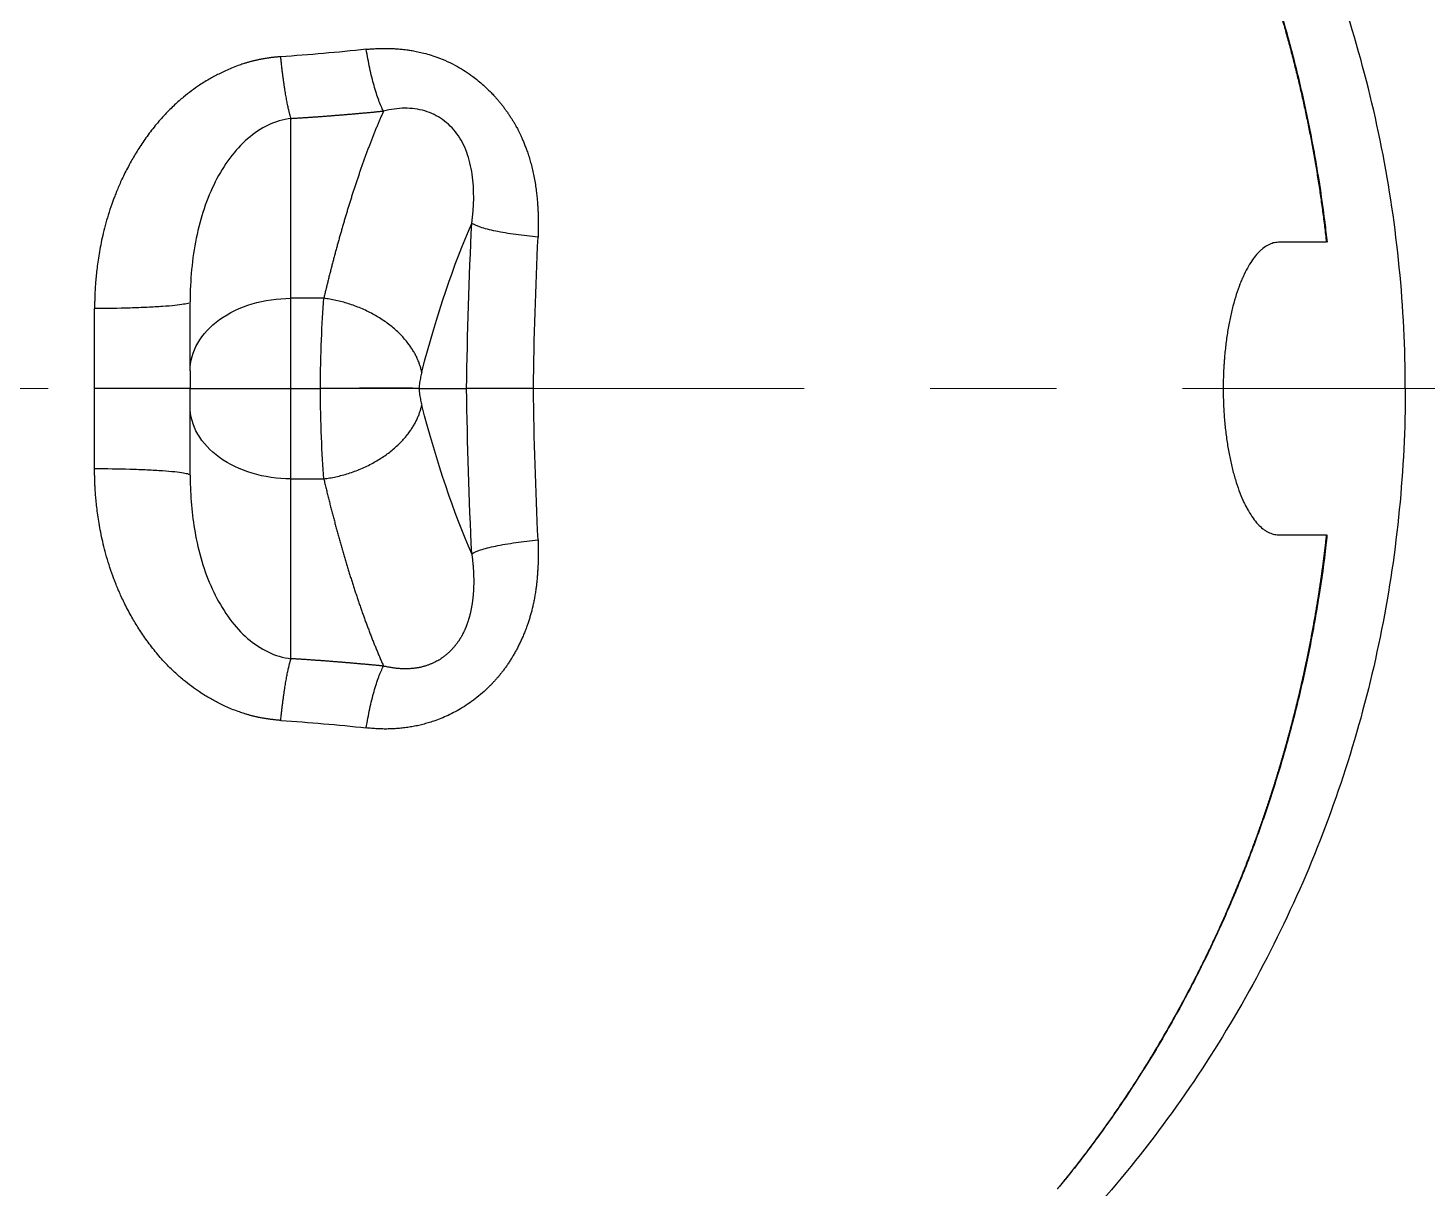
# Model space of a CAD drawing. Extents: x 0 to 790, y 0 to 579.
# Drawn here: x 487.97 to 515.74, y 486.06 to 509.08 of the extents above; entities that cross this region are included whole.
import ezdxf

# ---------------------------------------------------------------- set-up
doc = ezdxf.new("R2010")
doc.units = 0
doc.header["$LTSCALE"] = 10
doc.header["$MEASUREMENT"] = 0
doc.linetypes.add('CENTER', pattern=[2, 1.25, -0.25, 0.25, -0.25])
for name, color, linetype in [('1', 7, 'CONTINUOUS'), ('BODY', 7, 'CONTINUOUS'), ('DEF_LAYER_ASSEM_MEMBER', 7, 'CONTINUOUS')]:
    doc.layers.add(name, color=color, linetype=linetype)

# ---------------------------------------------------------------- blocks, each defined once
blk = doc.blocks.new('A$C219e8258')
at = {"layer": '1'}
for p, q in [((-23.174, 2.9), (-22.227, 2.9)), ((-3.285, 1.79), (-2.634, 1.79)), ((-5.171, 0), (-6.12, 0)), ((-0.634, 0), (1.261, 0)), ((-2.634, -1.79), (-3.285, -1.79)), ((-22.227, -2.9), (-23.174, -2.9))]:
    blk.add_line(p, q, dxfattribs=at)
for centre, major_axis, ratio, start_param, end_param in [((-2.637, -13.564), (0, 21.362), 0.000228, 5.514344, 5.800335), ((-11.316, -0.143), (-0.28, 22.132), 0.234833, 4.715888, 4.864551), ((-12.24, -0.155), (0.259, -20.429), 0.234833, 1.575407, 1.722958), ((-2.634, 0.352), (2, 0), 0.718717, 6.282857, 7.853654), ((-2.634, -0.366), (0, 3), 0.000228, 4.834771, 5.514344), ((-0.637, -13.564), (0, 19.362), 0.000228, 5.514344, 5.621918), ((1.255, 0), (0, 23.967), 0.000228, 4.712389, 4.778586), ((-12.24, 0.155), (-0.259, -20.429), 0.234833, 1.418634, 1.566186), ((-11.316, 0.143), (0.28, 22.132), 0.234833, 4.560227, 4.70889), ((-2.634, 0.366), (0, 3), 0.000228, 3.910434, 4.590007), ((-0.634, 0.366), (0, 1), 0.000228, 3.910434, 4.336392), ((1.255, 0), (0, 23.967), 0.000228, 4.646192, 4.712389), ((-2.634, -0.352), (-2, 0), 0.718717, 1.571124, 3.141921), ((-0.637, 13.564), (0, 19.362), 0.000228, 3.80286, 3.910434), ((-2.637, 13.564), (0, 21.362), 0.000228, 3.624443, 3.910434)]:
    blk.add_ellipse(centre, major_axis=major_axis, ratio=ratio, start_param=start_param, end_param=end_param, dxfattribs=at)
for points, knots in [([(-17.889, 15.805), (-18.034, 15.631), (-18.38, 15.202), (-18.9, 14.492), (-19.448, 13.677), (-19.963, 12.834), (-20.445, 11.965), (-20.892, 11.072), (-21.305, 10.158), (-21.681, 9.222), (-22.021, 8.269), (-22.324, 7.299), (-22.588, 6.314), (-22.814, 5.317), (-23.001, 4.308), (-23.119, 3.501), (-23.173, 3.031), (-23.187, 2.901)], [0, 0, 0, 0, 0.049844, 0.120801, 0.191769, 0.262747, 0.333734, 0.404728, 0.47573, 0.546737, 0.61775, 0.688767, 0.759788, 0.830812, 0.901839, 0.972868, 1, 1, 1, 1]), ([(-20.041, 12.671), (-20.053, 12.65), (-20.077, 12.608), (-20.112, 12.545), (-20.148, 12.482), (-20.183, 12.418), (-20.218, 12.354), (-20.253, 12.29), (-20.288, 12.226), (-20.323, 12.162), (-20.358, 12.097), (-20.393, 12.032), (-20.427, 11.967), (-20.462, 11.901), (-20.496, 11.835), (-20.53, 11.769), (-20.564, 11.703), (-20.598, 11.637), (-20.632, 11.57), (-20.665, 11.503), (-20.699, 11.436), (-20.732, 11.368), (-20.765, 11.3), (-20.798, 11.232), (-20.831, 11.164), (-20.864, 11.096), (-20.897, 11.027), (-20.929, 10.958), (-20.962, 10.889), (-20.994, 10.819), (-21.026, 10.749), (-21.058, 10.679), (-21.089, 10.609), (-21.121, 10.538), (-21.153, 10.468), (-21.184, 10.397), (-21.215, 10.325), (-21.246, 10.254), (-21.277, 10.182), (-21.307, 10.11), (-21.338, 10.038), (-21.368, 9.965), (-21.398, 9.892), (-21.428, 9.819), (-21.458, 9.746), (-21.488, 9.673), (-21.517, 9.599), (-21.546, 9.525), (-21.575, 9.451), (-21.604, 9.376), (-21.633, 9.301), (-21.662, 9.226), (-21.69, 9.151), (-21.718, 9.076), (-21.746, 9), (-21.774, 8.924), (-21.802, 8.848), (-21.829, 8.771), (-21.856, 8.694), (-21.883, 8.617), (-21.91, 8.54), (-21.937, 8.463), (-21.963, 8.385), (-21.99, 8.307), (-22.016, 8.229), (-22.042, 8.15), (-22.067, 8.072), (-22.099, 7.973), (-22.136, 7.855), (-22.179, 7.718), (-22.222, 7.579), (-22.263, 7.44), (-22.304, 7.301), (-22.344, 7.161), (-22.383, 7.021), (-22.422, 6.88), (-22.46, 6.738), (-22.497, 6.596), (-22.534, 6.454), (-22.569, 6.311), (-22.604, 6.168), (-22.639, 6.024), (-22.672, 5.88), (-22.705, 5.735), (-22.737, 5.589), (-22.768, 5.444), (-22.798, 5.297), (-22.828, 5.151), (-22.857, 5.004), (-22.885, 4.856), (-22.912, 4.708), (-22.938, 4.56), (-22.964, 4.411), (-22.989, 4.262), (-23.013, 4.112), (-23.036, 3.962), (-23.058, 3.811), (-23.08, 3.66), (-23.1, 3.509), (-23.12, 3.357), (-23.139, 3.205), (-23.157, 3.053), (-23.169, 2.951), (-23.174, 2.9)], [0, 0, 0, 0, 0.007143, 0.014298, 0.021467, 0.028649, 0.035845, 0.043054, 0.050275, 0.057511, 0.064759, 0.072021, 0.079296, 0.086584, 0.093885, 0.1012, 0.108528, 0.11587, 0.123224, 0.130592, 0.137973, 0.145368, 0.152776, 0.160197, 0.167632, 0.175079, 0.182541, 0.190015, 0.197503, 0.205004, 0.212519, 0.220047, 0.227588, 0.235143, 0.242711, 0.250292, 0.257887, 0.265495, 0.273117, 0.280752, 0.2884, 0.296062, 0.303737, 0.311426, 0.319128, 0.326844, 0.334573, 0.342315, 0.350071, 0.35784, 0.365623, 0.37342, 0.38123, 0.389053, 0.39689, 0.40474, 0.412604, 0.420481, 0.428372, 0.436277, 0.444195, 0.452126, 0.460071, 0.46803, 0.476002, 0.483988, 0.491987, 0.5, 0.513914, 0.527849, 0.541806, 0.555784, 0.569784, 0.583805, 0.597848, 0.611913, 0.625999, 0.640107, 0.654237, 0.668388, 0.682562, 0.696757, 0.710975, 0.725214, 0.739475, 0.753759, 0.768064, 0.782392, 0.796742, 0.811114, 0.825509, 0.839926, 0.854365, 0.868827, 0.883311, 0.897818, 0.912347, 0.926899, 0.941474, 0.956071, 0.970691, 0.985334, 1, 1, 1, 1]), ([(-4.127, 6.727), (-4.139, 6.729), (-4.167, 6.731), (-4.211, 6.735), (-4.26, 6.738), (-4.316, 6.742), (-4.378, 6.744), (-4.445, 6.746), (-4.518, 6.746), (-4.597, 6.745), (-4.682, 6.741), (-4.773, 6.735), (-4.857, 6.727), (-4.939, 6.717), (-5.023, 6.704), (-5.125, 6.686), (-5.245, 6.659), (-5.382, 6.622), (-5.62, 6.543), (-5.916, 6.408), (-6.222, 6.211), (-6.434, 6.037), (-6.568, 5.909), (-6.649, 5.825), (-6.702, 5.766), (-6.747, 5.713), (-6.792, 5.659), (-6.835, 5.605), (-6.877, 5.549), (-6.917, 5.492), (-6.957, 5.435), (-6.995, 5.377), (-7.032, 5.318), (-7.061, 5.271), (-7.082, 5.235), (-7.097, 5.207), (-7.116, 5.173), (-7.137, 5.132), (-7.161, 5.084), (-7.188, 5.029), (-7.216, 4.967), (-7.246, 4.897), (-7.277, 4.82), (-7.309, 4.736), (-7.342, 4.641), (-7.374, 4.537), (-7.406, 4.424), (-7.435, 4.304), (-7.461, 4.179), (-7.484, 4.048), (-7.501, 3.924), (-7.514, 3.811), (-7.523, 3.712), (-7.53, 3.617), (-7.535, 3.527), (-7.538, 3.44), (-7.54, 3.357), (-7.541, 3.278), (-7.541, 3.203), (-7.54, 3.132), (-7.539, 3.066), (-7.538, 3.023), (-7.537, 3.002)], [0, 0, 0, 0, 0.006667, 0.014344, 0.023034, 0.032736, 0.04345, 0.055177, 0.067916, 0.081666, 0.096425, 0.11219, 0.128958, 0.140345, 0.155016, 0.17296, 0.194167, 0.218625, 0.24633, 0.323512, 0.385496, 0.432269, 0.463831, 0.480234, 0.492155, 0.50406, 0.51595, 0.52783, 0.539705, 0.551577, 0.56345, 0.575328, 0.587213, 0.599107, 0.603276, 0.60869, 0.615348, 0.623255, 0.632412, 0.642822, 0.65449, 0.667421, 0.681617, 0.697086, 0.713831, 0.733062, 0.753214, 0.774284, 0.796262, 0.819134, 0.842883, 0.860662, 0.877745, 0.894128, 0.909811, 0.924791, 0.939069, 0.952646, 0.965524, 0.977707, 0.989197, 1, 1, 1, 1]), ([(-4.471, 5.503), (-4.439, 5.562), (-4.407, 5.634), (-4.344, 5.803), (-4.313, 5.9), (-4.253, 6.113), (-4.224, 6.229), (-4.172, 6.472), (-4.148, 6.599), (-4.127, 6.727)], [0, 0, 0, 0, 0.25, 0.25, 0.5, 0.5, 0.75, 0.75, 1, 1, 1, 1]), ([(-2.432, 6.579), (-2.422, 6.579), (-2.403, 6.577), (-2.374, 6.575), (-2.345, 6.573), (-2.316, 6.57), (-2.288, 6.567), (-2.259, 6.563), (-2.23, 6.56), (-2.202, 6.556), (-2.174, 6.552), (-2.145, 6.547), (-2.117, 6.543), (-2.089, 6.538), (-2.061, 6.533), (-2.033, 6.527), (-2.005, 6.522), (-1.977, 6.516), (-1.949, 6.51), (-1.921, 6.503), (-1.894, 6.497), (-1.866, 6.49), (-1.839, 6.483), (-1.812, 6.476), (-1.783, 6.468), (-1.742, 6.456), (-1.676, 6.435), (-1.577, 6.401), (-1.46, 6.356), (-1.339, 6.304), (-1.231, 6.252), (-1.131, 6.2), (-0.995, 6.125), (-0.78, 5.993), (-0.575, 5.841), (-0.414, 5.704), (-0.323, 5.622), (-0.23, 5.532), (-0.135, 5.434), (-0.039, 5.328), (0.058, 5.213), (0.152, 5.093), (0.241, 4.972), (0.324, 4.852), (0.4, 4.735), (0.47, 4.62), (0.54, 4.5), (0.608, 4.375), (0.673, 4.248), (0.73, 4.128), (0.779, 4.017), (0.822, 3.914), (0.86, 3.821), (0.891, 3.737), (0.936, 3.612), (0.991, 3.445), (1.05, 3.237), (1.1, 3.039), (1.14, 2.851), (1.172, 2.675), (1.197, 2.51), (1.217, 2.358), (1.231, 2.218), (1.242, 2.09), (1.25, 1.975), (1.255, 1.872), (1.258, 1.782), (1.26, 1.705), (1.26, 1.641), (1.261, 1.602), (1.261, 1.585)], [0, 0, 0, 0, 0.004257, 0.008508, 0.01275, 0.016986, 0.021216, 0.025439, 0.029656, 0.033867, 0.038072, 0.042272, 0.046468, 0.050658, 0.054843, 0.059025, 0.063202, 0.067375, 0.071544, 0.07571, 0.079873, 0.084032, 0.088189, 0.092342, 0.096494, 0.101231, 0.111305, 0.126698, 0.147393, 0.166836, 0.18454, 0.200515, 0.216346, 0.253378, 0.311807, 0.328814, 0.346854, 0.365928, 0.386033, 0.407168, 0.429326, 0.452335, 0.474536, 0.49592, 0.51648, 0.536222, 0.555154, 0.577753, 0.598772, 0.618215, 0.636085, 0.652384, 0.667113, 0.680273, 0.691865, 0.72544, 0.757159, 0.787023, 0.815029, 0.841174, 0.865455, 0.88787, 0.908416, 0.927094, 0.943904, 0.958848, 0.971927, 0.983144, 0.992501, 1, 1, 1, 1]), ([(-6.221, 3.276), (-6.267, 3.61), (-6.278, 4.112), (-6.136, 4.695), (-5.943, 5.068), (-5.656, 5.351), (-5.297, 5.525), (-4.893, 5.577), (-4.611, 5.538), (-4.471, 5.503)], [0, 0, 0, 0, 0.249999, 0.374999, 0.499999, 0.624999, 0.749998, 0.874998, 1, 1, 1, 1]), ([(-2.635, 5.357), (-2.658, 5.358), (-2.706, 5.361), (-2.776, 5.365), (-2.847, 5.37), (-2.918, 5.374), (-2.989, 5.379), (-3.059, 5.384), (-3.13, 5.389), (-3.201, 5.394), (-3.271, 5.399), (-3.342, 5.404), (-3.413, 5.41), (-3.483, 5.415), (-3.554, 5.421), (-3.625, 5.427), (-3.695, 5.432), (-3.766, 5.438), (-3.836, 5.444), (-3.907, 5.45), (-3.977, 5.457), (-4.048, 5.463), (-4.118, 5.469), (-4.189, 5.476), (-4.259, 5.482), (-4.33, 5.489), (-4.4, 5.496), (-4.447, 5.501), (-4.471, 5.503)], [0, 0, 0, 0, 0.038288, 0.076587, 0.114897, 0.153217, 0.191549, 0.229894, 0.268251, 0.306621, 0.345004, 0.383401, 0.421812, 0.460239, 0.49868, 0.537137, 0.57561, 0.6141, 0.652606, 0.69113, 0.729672, 0.768232, 0.806811, 0.845409, 0.884026, 0.922663, 0.961321, 1, 1, 1, 1]), ([(-4.471, 5.503), (-4.466, 5.492), (-4.456, 5.47), (-4.442, 5.437), (-4.427, 5.404), (-4.413, 5.371), (-4.399, 5.338), (-4.385, 5.304), (-4.37, 5.271), (-4.356, 5.237), (-4.342, 5.203), (-4.328, 5.169), (-4.314, 5.134), (-4.3, 5.1), (-4.286, 5.065), (-4.272, 5.031), (-4.258, 4.996), (-4.244, 4.961), (-4.231, 4.926), (-4.217, 4.89), (-4.203, 4.855), (-4.19, 4.819), (-4.176, 4.783), (-4.163, 4.747), (-4.149, 4.711), (-4.136, 4.675), (-4.122, 4.639), (-4.109, 4.602), (-4.096, 4.566), (-4.082, 4.529), (-4.069, 4.492), (-4.056, 4.455), (-4.043, 4.418), (-4.03, 4.381), (-4.017, 4.343), (-4.004, 4.306), (-3.991, 4.268), (-3.978, 4.231), (-3.965, 4.193), (-3.952, 4.155), (-3.939, 4.117), (-3.927, 4.079), (-3.914, 4.04), (-3.901, 4.002), (-3.889, 3.963), (-3.876, 3.925), (-3.864, 3.886), (-3.851, 3.847), (-3.839, 3.808), (-3.826, 3.769), (-3.814, 3.73), (-3.802, 3.69), (-3.789, 3.651), (-3.777, 3.611), (-3.765, 3.572), (-3.753, 3.532), (-3.741, 3.492), (-3.729, 3.452), (-3.717, 3.412), (-3.705, 3.372), (-3.693, 3.332), (-3.681, 3.292), (-3.67, 3.251), (-3.658, 3.211), (-3.646, 3.17), (-3.634, 3.13), (-3.623, 3.089), (-3.611, 3.048), (-3.6, 3.007), (-3.588, 2.966), (-3.577, 2.925), (-3.565, 2.884), (-3.554, 2.843), (-3.543, 2.802), (-3.532, 2.76), (-3.52, 2.719), (-3.509, 2.677), (-3.498, 2.636), (-3.487, 2.594), (-3.476, 2.552), (-3.465, 2.51), (-3.454, 2.469), (-3.443, 2.427), (-3.432, 2.385), (-3.422, 2.343), (-3.411, 2.3), (-3.4, 2.258), (-3.389, 2.216), (-3.379, 2.174), (-3.368, 2.131), (-3.358, 2.089), (-3.347, 2.046), (-3.337, 2.004), (-3.326, 1.961), (-3.316, 1.918), (-3.306, 1.876), (-3.295, 1.833), (-3.289, 1.804), (-3.285, 1.79)], [0, 0, 0, 0, 0.011269, 0.02252, 0.033753, 0.044969, 0.056166, 0.067345, 0.078506, 0.08965, 0.100775, 0.111882, 0.122971, 0.134043, 0.145096, 0.156132, 0.167149, 0.178149, 0.18913, 0.200094, 0.211039, 0.221967, 0.232877, 0.243768, 0.254642, 0.265498, 0.276336, 0.287156, 0.297958, 0.308741, 0.319507, 0.330256, 0.340986, 0.351698, 0.362392, 0.373068, 0.383727, 0.394367, 0.404989, 0.415594, 0.42618, 0.436749, 0.4473, 0.457832, 0.468347, 0.478844, 0.489323, 0.499784, 0.510227, 0.520652, 0.531059, 0.541449, 0.55182, 0.562173, 0.572509, 0.582827, 0.593126, 0.603408, 0.613672, 0.623918, 0.634146, 0.644356, 0.654548, 0.664722, 0.674879, 0.685017, 0.695137, 0.70524, 0.715325, 0.725392, 0.735441, 0.745472, 0.755485, 0.76548, 0.775457, 0.785417, 0.795358, 0.805282, 0.815188, 0.825075, 0.834945, 0.844798, 0.854632, 0.864448, 0.874247, 0.884027, 0.89379, 0.903535, 0.913262, 0.922971, 0.932662, 0.942335, 0.951991, 0.961628, 0.971248, 0.98085, 0.990434, 1, 1, 1, 1]), ([(-2.635, 5.357), (-2.477, 5.338), (-2.175, 5.246), (-1.766, 4.972), (-1.412, 4.585), (-1.122, 4.11), (-0.901, 3.573), (-0.694, 2.793), (-0.634, 2.153), (-0.634, 1.717)], [0, 0, 0, 0, 0.125, 0.25, 0.375, 0.5, 0.625, 0.75, 1, 1, 1, 1]), ([(-7.537, 3.002), (-7.386, 3.016), (-7.083, 3.052), (-6.679, 3.12), (-6.376, 3.199), (-6.259, 3.251), (-6.221, 3.276)], [0, 0, 0, 0, 0.244288, 0.496886, 0.749484, 1, 1, 1, 1]), ([(-22.227, 2.9), (-22.192, 2.9), (-22.122, 2.891), (-22.018, 2.851), (-21.95, 2.807), (-21.9, 2.767), (-21.883, 2.753), (-21.858, 2.73), (-21.849, 2.721), (-21.833, 2.705), (-21.791, 2.662), (-21.719, 2.573), (-21.658, 2.479), (-21.599, 2.376), (-21.57, 2.321), (-21.527, 2.231), (-21.514, 2.2), (-21.486, 2.137), (-21.473, 2.105), (-21.435, 2.005), (-21.386, 1.866), (-21.342, 1.715), (-21.311, 1.597), (-21.301, 1.557), (-21.282, 1.475), (-21.273, 1.433), (-21.246, 1.306), (-21.214, 1.133), (-21.189, 0.953), (-21.167, 0.769), (-21.158, 0.676), (-21.149, 0.557), (-21.147, 0.533), (-21.143, 0.485), (-21.139, 0.413), (-21.135, 0.34), (-21.13, 0.195), (-21.128, 0.098), (-21.128, 0)], [0, 0, 0, 0, 0.0625, 0.125, 0.1875, 0.1875, 0.21875, 0.21875, 0.234375, 0.234375, 0.25, 0.3125, 0.375, 0.375, 0.4375, 0.4375, 0.46875, 0.46875, 0.5, 0.5, 0.5625, 0.625, 0.625, 0.65625, 0.65625, 0.6875, 0.6875, 0.75, 0.8125, 0.8125, 0.875, 0.875, 0.890625, 0.890625, 0.90625, 0.9375, 0.9375, 1, 1, 1, 1]), ([(-3.218, -0.001), (-3.221, 0.334), (-3.228, 0.662), (-3.251, 1.271), (-3.266, 1.551), (-3.285, 1.79)], [0, 0, 0, 0, 0.5, 0.5, 1, 1, 1, 1]), ([(-0.605, 1.695), (-0.584, 1.687), (-0.518, 1.671), (-0.342, 1.647), (-0.096, 1.626), (0.208, 1.609), (0.665, 1.592), (1.031, 1.586), (1.261, 1.585)], [0, 0, 0, 0, 0.146954, 0.289231, 0.431509, 0.573787, 0.716064, 1, 1, 1, 1]), ([(-21.128, 0), (-21.128, -0.098), (-21.13, -0.195), (-21.137, -0.386), (-21.148, -0.577), (-21.166, -0.764), (-21.183, -0.902), (-21.189, -0.949), (-21.202, -1.04), (-21.208, -1.085), (-21.23, -1.217), (-21.262, -1.39), (-21.3, -1.553), (-21.33, -1.671), (-21.341, -1.71), (-21.358, -1.768), (-21.363, -1.787), (-21.375, -1.824), (-21.404, -1.917), (-21.459, -2.074), (-21.512, -2.199), (-21.554, -2.288), (-21.576, -2.331), (-21.598, -2.372), (-21.612, -2.399), (-21.62, -2.412), (-21.657, -2.477), (-21.688, -2.525), (-21.751, -2.612), (-21.815, -2.691), (-21.881, -2.753), (-21.924, -2.786), (-21.932, -2.793), (-21.949, -2.805), (-21.958, -2.811), (-21.983, -2.828), (-22.001, -2.838), (-22.052, -2.865), (-22.122, -2.891), (-22.192, -2.9), (-22.227, -2.9)], [0, 0, 0, 0, 0.0625, 0.0625, 0.125, 0.1875, 0.1875, 0.21875, 0.21875, 0.25, 0.25, 0.3125, 0.375, 0.375, 0.40625, 0.40625, 0.421875, 0.421875, 0.4375, 0.5, 0.5625, 0.5625, 0.59375, 0.609375, 0.609375, 0.625, 0.625, 0.6875, 0.6875, 0.75, 0.8125, 0.8125, 0.828125, 0.828125, 0.84375, 0.84375, 0.875, 0.875, 0.9375, 1, 1, 1, 1]), ([(-7.444, 0), (-7.424, 0), (-7.404, 0), (-7.363, 0), (-7.343, 0), (-7.284, 0), (-7.245, 0), (-7.13, 0), (-7.056, 0), (-6.949, 0), (-6.914, 0), (-6.863, 0), (-6.846, 0), (-6.812, 0), (-6.795, 0), (-6.714, 0), (-6.591, 0), (-6.484, 0), (-6.423, 0), (-6.411, 0), (-6.387, 0), (-6.375, 0), (-6.342, 0), (-6.32, 0), (-6.26, 0), (-6.225, 0), (-6.165, 0), (-6.14, 0), (-6.12, 0)], [0, 0, 0, 0, 0.03125, 0.03125, 0.0625, 0.0625, 0.125, 0.125, 0.25, 0.25, 0.3125, 0.3125, 0.34375, 0.34375, 0.375, 0.375, 0.5, 0.625, 0.625, 0.65625, 0.65625, 0.6875, 0.6875, 0.75, 0.75, 0.875, 0.875, 1, 1, 1, 1]), ([(-5.154, 0), (-5.153, 0), (-5.15, 0), (-5.145, 0), (-5.141, 0), (-5.136, 0), (-5.131, 0), (-5.126, 0.001), (-5.121, 0.001), (-5.115, 0.001), (-5.109, 0.001), (-5.103, 0.002), (-5.097, 0.002), (-5.09, 0.002), (-5.083, 0.003), (-5.075, 0.003), (-5.068, 0.004), (-5.06, 0.004), (-5.051, 0.004), (-5.043, 0.005), (-5.033, 0.005), (-5.024, 0.005), (-5.014, 0.006), (-5.004, 0.006), (-4.993, 0.007), (-4.982, 0.007), (-4.97, 0.007), (-4.958, 0.008), (-4.946, 0.008), (-4.933, 0.008), (-4.919, 0.009), (-4.905, 0.009), (-4.891, 0.009), (-4.876, 0.009), (-4.86, 0.01), (-4.844, 0.01), (-4.827, 0.01), (-4.81, 0.01), (-4.792, 0.01), (-4.774, 0.01), (-4.755, 0.011), (-4.735, 0.011), (-4.715, 0.011), (-4.694, 0.011), (-4.672, 0.011), (-4.65, 0.011), (-4.627, 0.011), (-4.603, 0.01), (-4.579, 0.01), (-4.554, 0.01), (-4.529, 0.01), (-4.503, 0.01), (-4.476, 0.01), (-4.448, 0.009), (-4.42, 0.009), (-4.391, 0.009), (-4.361, 0.009), (-4.331, 0.008), (-4.3, 0.008), (-4.268, 0.008), (-4.236, 0.007), (-4.203, 0.007), (-4.169, 0.007), (-4.135, 0.006), (-4.1, 0.006), (-4.065, 0.005), (-4.029, 0.005), (-3.992, 0.005), (-3.955, 0.004), (-3.917, 0.004), (-3.879, 0.003), (-3.84, 0.003), (-3.801, 0.003), (-3.762, 0.002), (-3.721, 0.002), (-3.681, 0.001), (-3.64, 0.001), (-3.599, 0.001), (-3.557, 0.001), (-3.516, 0), (-3.474, 0), (-3.431, 0), (-3.389, 0), (-3.346, 0), (-3.304, -0.001), (-3.261, -0.001), (-3.232, -0.001), (-3.218, -0.001)], [0, 0, 0, 0, 0.005776, 0.011686, 0.017731, 0.023913, 0.030233, 0.036692, 0.043291, 0.050031, 0.056913, 0.063938, 0.071107, 0.078422, 0.085882, 0.09349, 0.101246, 0.109151, 0.117207, 0.125413, 0.133771, 0.142281, 0.150944, 0.15976, 0.16873, 0.177855, 0.187136, 0.196572, 0.206164, 0.215913, 0.225819, 0.235883, 0.246105, 0.256485, 0.267023, 0.277719, 0.288573, 0.299585, 0.310753, 0.322079, 0.333561, 0.3452, 0.356994, 0.368943, 0.381047, 0.393304, 0.405714, 0.418275, 0.430986, 0.443846, 0.456852, 0.470004, 0.483299, 0.496737, 0.510314, 0.524029, 0.537879, 0.551863, 0.565978, 0.580221, 0.594589, 0.609079, 0.623688, 0.638413, 0.65325, 0.668197, 0.683249, 0.698404, 0.713657, 0.729004, 0.744442, 0.759964, 0.775568, 0.791248, 0.807002, 0.822824, 0.83871, 0.854656, 0.870656, 0.886704, 0.902796, 0.918926, 0.935091, 0.951286, 0.967506, 0.983746, 1, 1, 1, 1]), ([(-3.285, -1.79), (-3.266, -1.551), (-3.251, -1.271), (-3.228, -0.662), (-3.221, -0.334), (-3.218, 0.001)], [0, 0, 0, 0, 0.5, 0.5, 1, 1, 1, 1]), ([(-0.634, -0.001), (-0.634, -0.001), (-0.634, -0.001), (-0.634, -0.001), (-0.635, -0.001), (-0.636, -0.001), (-0.637, -0.001), (-0.639, -0.001), (-0.641, -0.001), (-0.643, -0.001), (-0.646, -0.001), (-0.649, -0.001), (-0.653, -0.001), (-0.657, -0.001), (-0.661, -0.001), (-0.666, -0.001), (-0.672, -0.001), (-0.678, -0.001), (-0.685, 0), (-0.693, 0), (-0.701, 0), (-0.71, 0), (-0.719, 0), (-0.73, 0), (-0.741, 0), (-0.753, 0), (-0.766, 0), (-0.792, 0), (-0.835, 0), (-0.904, 0), (-0.988, 0), (-1.09, 0), (-1.175, 0), (-1.233, 0), (-1.258, 0), (-1.283, 0), (-1.309, 0), (-1.336, 0), (-1.363, 0), (-1.391, 0), (-1.42, 0), (-1.449, 0), (-1.479, 0), (-1.51, 0), (-1.542, 0), (-1.574, 0), (-1.607, 0), (-1.64, 0), (-1.675, 0), (-1.709, 0), (-1.745, 0), (-1.781, 0), (-1.817, 0), (-1.855, 0), (-1.892, 0), (-1.93, 0), (-1.969, 0), (-2.008, 0), (-2.048, 0), (-2.088, 0), (-2.128, 0), (-2.169, 0), (-2.21, 0), (-2.252, 0), (-2.294, 0), (-2.336, 0), (-2.378, 0), (-2.42, 0), (-2.463, 0), (-2.505, 0), (-2.548, 0), (-2.591, 0), (-2.619, 0), (-2.634, 0)], [0, 0, 0, 0, 0.00737, 0.014911, 0.022622, 0.030508, 0.038568, 0.046806, 0.055222, 0.063819, 0.072598, 0.081561, 0.090709, 0.100044, 0.109568, 0.119281, 0.129186, 0.139283, 0.149574, 0.16006, 0.170742, 0.18162, 0.192697, 0.203972, 0.215446, 0.227119, 0.238993, 0.251067, 0.294432, 0.341168, 0.391255, 0.444625, 0.501144, 0.511787, 0.522557, 0.533453, 0.544472, 0.555612, 0.566873, 0.578251, 0.589746, 0.601353, 0.613072, 0.624899, 0.636831, 0.648867, 0.661004, 0.673237, 0.685565, 0.697983, 0.71049, 0.72308, 0.735751, 0.7485, 0.761321, 0.774213, 0.78717, 0.800188, 0.813265, 0.826395, 0.839574, 0.852798, 0.866064, 0.879366, 0.8927, 0.906061, 0.919447, 0.932851, 0.946269, 0.959698, 0.973132, 0.986568, 1, 1, 1, 1]), ([(-2.432, -6.58), (-2.422, -6.579), (-2.403, -6.578), (-2.374, -6.575), (-2.345, -6.573), (-2.316, -6.57), (-2.288, -6.567), (-2.259, -6.563), (-2.23, -6.56), (-2.202, -6.556), (-2.174, -6.552), (-2.145, -6.547), (-2.117, -6.543), (-2.089, -6.538), (-2.061, -6.533), (-2.033, -6.527), (-2.005, -6.522), (-1.977, -6.516), (-1.949, -6.51), (-1.921, -6.504), (-1.894, -6.497), (-1.866, -6.49), (-1.839, -6.483), (-1.812, -6.476), (-1.783, -6.468), (-1.742, -6.456), (-1.676, -6.435), (-1.577, -6.401), (-1.46, -6.356), (-1.339, -6.304), (-1.231, -6.252), (-1.131, -6.2), (-0.995, -6.125), (-0.78, -5.993), (-0.575, -5.841), (-0.414, -5.705), (-0.323, -5.623), (-0.23, -5.533), (-0.135, -5.435), (-0.039, -5.328), (0.058, -5.213), (0.152, -5.093), (0.241, -4.972), (0.324, -4.852), (0.4, -4.735), (0.47, -4.62), (0.54, -4.5), (0.608, -4.376), (0.673, -4.248), (0.73, -4.128), (0.779, -4.017), (0.822, -3.914), (0.86, -3.821), (0.891, -3.737), (0.936, -3.612), (0.991, -3.446), (1.05, -3.237), (1.1, -3.039), (1.14, -2.851), (1.172, -2.675), (1.197, -2.51), (1.217, -2.358), (1.231, -2.218), (1.242, -2.09), (1.25, -1.975), (1.255, -1.872), (1.258, -1.783), (1.26, -1.705), (1.26, -1.641), (1.261, -1.603), (1.261, -1.585)], [0, 0, 0, 0, 0.004257, 0.008508, 0.01275, 0.016986, 0.021216, 0.025439, 0.029656, 0.033867, 0.038072, 0.042272, 0.046468, 0.050658, 0.054843, 0.059025, 0.063202, 0.067375, 0.071544, 0.07571, 0.079873, 0.084032, 0.088189, 0.092342, 0.096494, 0.101231, 0.111305, 0.126698, 0.147393, 0.166836, 0.18454, 0.200515, 0.216346, 0.253378, 0.311807, 0.328814, 0.346854, 0.365928, 0.386033, 0.407168, 0.429326, 0.452335, 0.474536, 0.49592, 0.51648, 0.536222, 0.555154, 0.577753, 0.598772, 0.618215, 0.636085, 0.652384, 0.667113, 0.680273, 0.691865, 0.72544, 0.757159, 0.787023, 0.815029, 0.841174, 0.865455, 0.88787, 0.908416, 0.927094, 0.943904, 0.958848, 0.971927, 0.983144, 0.992501, 1, 1, 1, 1]), ([(1.261, -1.585), (1.033, -1.586), (0.669, -1.591), (0.212, -1.608), (-0.093, -1.626), (-0.34, -1.647), (-0.511, -1.67), (-0.577, -1.685), (-0.598, -1.693)], [0, 0, 0, 0, 0.285923, 0.430815, 0.575707, 0.720599, 0.865491, 1, 1, 1, 1]), ([(-3.285, -1.79), (-3.289, -1.806), (-3.297, -1.838), (-3.308, -1.887), (-3.32, -1.935), (-3.332, -1.983), (-3.344, -2.031), (-3.355, -2.079), (-3.367, -2.127), (-3.379, -2.175), (-3.391, -2.223), (-3.403, -2.271), (-3.415, -2.318), (-3.428, -2.366), (-3.44, -2.413), (-3.452, -2.461), (-3.464, -2.508), (-3.477, -2.555), (-3.489, -2.602), (-3.502, -2.649), (-3.514, -2.696), (-3.527, -2.743), (-3.54, -2.79), (-3.552, -2.837), (-3.565, -2.883), (-3.578, -2.93), (-3.591, -2.976), (-3.604, -3.022), (-3.617, -3.068), (-3.63, -3.114), (-3.643, -3.16), (-3.656, -3.206), (-3.67, -3.252), (-3.683, -3.297), (-3.696, -3.343), (-3.71, -3.388), (-3.723, -3.434), (-3.737, -3.479), (-3.75, -3.524), (-3.764, -3.569), (-3.778, -3.613), (-3.792, -3.658), (-3.805, -3.702), (-3.819, -3.747), (-3.833, -3.791), (-3.847, -3.835), (-3.861, -3.879), (-3.875, -3.923), (-3.89, -3.966), (-3.904, -4.01), (-3.918, -4.053), (-3.933, -4.097), (-3.947, -4.14), (-3.961, -4.183), (-3.976, -4.225), (-3.99, -4.268), (-4.005, -4.31), (-4.02, -4.353), (-4.035, -4.395), (-4.049, -4.437), (-4.064, -4.479), (-4.079, -4.52), (-4.094, -4.562), (-4.109, -4.603), (-4.124, -4.644), (-4.139, -4.685), (-4.155, -4.726), (-4.17, -4.767), (-4.185, -4.807), (-4.201, -4.848), (-4.216, -4.888), (-4.232, -4.928), (-4.247, -4.967), (-4.263, -5.007), (-4.278, -5.046), (-4.294, -5.085), (-4.31, -5.124), (-4.326, -5.163), (-4.342, -5.202), (-4.358, -5.24), (-4.374, -5.278), (-4.39, -5.316), (-4.406, -5.354), (-4.422, -5.392), (-4.438, -5.429), (-4.454, -5.466), (-4.465, -5.491), (-4.471, -5.503)], [0, 0, 0, 0, 0.010805, 0.021634, 0.032485, 0.043358, 0.054255, 0.065174, 0.076116, 0.087081, 0.098069, 0.10908, 0.120113, 0.131169, 0.142248, 0.15335, 0.164475, 0.175622, 0.186792, 0.197985, 0.209201, 0.22044, 0.231701, 0.242985, 0.254293, 0.265623, 0.276975, 0.288351, 0.29975, 0.311171, 0.322615, 0.334082, 0.345572, 0.357085, 0.36862, 0.380179, 0.39176, 0.403364, 0.414991, 0.426641, 0.438313, 0.450009, 0.461727, 0.473469, 0.485233, 0.49702, 0.50883, 0.520662, 0.532518, 0.544396, 0.556298, 0.568222, 0.580169, 0.592139, 0.604132, 0.616148, 0.628187, 0.640248, 0.652333, 0.66444, 0.676571, 0.688724, 0.7009, 0.713099, 0.725321, 0.737565, 0.749833, 0.762124, 0.774437, 0.786774, 0.799133, 0.811515, 0.82392, 0.836349, 0.8488, 0.861274, 0.87377, 0.88629, 0.898833, 0.911398, 0.923987, 0.936599, 0.949233, 0.96189, 0.974571, 0.987274, 1, 1, 1, 1]), ([(-0.637, -1.894), (-0.646, -2.268), (-0.708, -2.846), (-0.901, -3.573), (-1.122, -4.11), (-1.412, -4.585), (-1.766, -4.972), (-2.175, -5.246), (-2.477, -5.338), (-2.635, -5.357)], [0, 0, 0, 0, 0.223766, 0.353138, 0.48251, 0.611883, 0.741255, 0.870628, 1, 1, 1, 1]), ([(-23.185, -2.9), (-23.179, -2.969), (-23.139, -3.379), (-23.029, -4.125), (-22.851, -5.135), (-22.632, -6.135), (-22.374, -7.122), (-22.078, -8.095), (-21.745, -9.052), (-21.375, -9.991), (-20.969, -10.91), (-20.527, -11.807), (-20.051, -12.681), (-19.542, -13.529), (-18.999, -14.35), (-18.437, -15.128), (-18.045, -15.622), (-17.85, -15.858)], [0, 0, 0, 0, 0.014214, 0.084914, 0.155615, 0.226315, 0.297013, 0.367711, 0.438407, 0.5091, 0.57979, 0.650476, 0.721157, 0.791833, 0.862501, 0.933163, 1, 1, 1, 1]), ([(-23.174, -2.9), (-23.172, -2.924), (-23.167, -2.971), (-23.158, -3.042), (-23.15, -3.113), (-23.142, -3.183), (-23.133, -3.254), (-23.124, -3.324), (-23.115, -3.394), (-23.106, -3.464), (-23.097, -3.534), (-23.087, -3.604), (-23.078, -3.673), (-23.068, -3.743), (-23.058, -3.812), (-23.048, -3.881), (-23.037, -3.95), (-23.027, -4.019), (-23.016, -4.088), (-23.006, -4.156), (-22.995, -4.225), (-22.983, -4.293), (-22.972, -4.361), (-22.961, -4.429), (-22.949, -4.497), (-22.937, -4.565), (-22.925, -4.633), (-22.913, -4.7), (-22.901, -4.767), (-22.889, -4.835), (-22.876, -4.902), (-22.863, -4.968), (-22.85, -5.035), (-22.837, -5.102), (-22.824, -5.168), (-22.811, -5.234), (-22.797, -5.3), (-22.784, -5.366), (-22.77, -5.432), (-22.756, -5.498), (-22.742, -5.563), (-22.728, -5.629), (-22.714, -5.694), (-22.699, -5.759), (-22.684, -5.824), (-22.67, -5.889), (-22.655, -5.953), (-22.64, -6.018), (-22.625, -6.082), (-22.609, -6.146), (-22.594, -6.21), (-22.578, -6.274), (-22.563, -6.338), (-22.547, -6.401), (-22.531, -6.465), (-22.515, -6.528), (-22.498, -6.591), (-22.482, -6.654), (-22.466, -6.717), (-22.449, -6.779), (-22.432, -6.842), (-22.415, -6.904), (-22.398, -6.966), (-22.381, -7.028), (-22.364, -7.09), (-22.347, -7.152), (-22.329, -7.213), (-22.311, -7.275), (-22.294, -7.336), (-22.276, -7.397), (-22.258, -7.458), (-22.24, -7.518), (-22.222, -7.579), (-22.203, -7.639), (-22.185, -7.7), (-22.166, -7.76), (-22.148, -7.82), (-22.129, -7.88), (-22.11, -7.939), (-22.091, -7.999), (-22.072, -8.058), (-22.053, -8.117), (-22.033, -8.176), (-22.014, -8.235), (-21.994, -8.294), (-21.975, -8.352), (-21.955, -8.41), (-21.935, -8.469), (-21.915, -8.527), (-21.895, -8.585), (-21.875, -8.642), (-21.854, -8.7), (-21.834, -8.757), (-21.814, -8.815), (-21.793, -8.872), (-21.772, -8.929), (-21.752, -8.985), (-21.717, -9.078), (-21.669, -9.208), (-21.606, -9.372), (-21.543, -9.535), (-21.478, -9.696), (-21.414, -9.856), (-21.348, -10.014), (-21.282, -10.17), (-21.215, -10.325), (-21.148, -10.479), (-21.08, -10.631), (-21.012, -10.781), (-20.943, -10.93), (-20.873, -11.077), (-20.803, -11.223), (-20.733, -11.367), (-20.662, -11.51), (-20.591, -11.651), (-20.519, -11.791), (-20.447, -11.929), (-20.375, -12.065), (-20.303, -12.2), (-20.23, -12.334), (-20.156, -12.466), (-20.083, -12.597), (-20.009, -12.726), (-19.935, -12.854), (-19.861, -12.98), (-19.787, -13.105), (-19.712, -13.228), (-19.638, -13.35), (-19.563, -13.471), (-19.488, -13.59), (-19.413, -13.708), (-19.338, -13.824), (-19.262, -13.939), (-19.187, -14.052), (-19.112, -14.164), (-19.036, -14.275), (-18.961, -14.384), (-18.911, -14.457), (-18.886, -14.493)], [0, 0, 0, 0, 0.005604, 0.0112, 0.016787, 0.022366, 0.027937, 0.033499, 0.039052, 0.044597, 0.050134, 0.055662, 0.061182, 0.066694, 0.072197, 0.077691, 0.083178, 0.088655, 0.094125, 0.099586, 0.105039, 0.110483, 0.115919, 0.121346, 0.126765, 0.132176, 0.137579, 0.142973, 0.148358, 0.153736, 0.159105, 0.164466, 0.169818, 0.175162, 0.180498, 0.185825, 0.191144, 0.196455, 0.201757, 0.207051, 0.212337, 0.217614, 0.222884, 0.228144, 0.233397, 0.238641, 0.243877, 0.249105, 0.254324, 0.259536, 0.264738, 0.269933, 0.275119, 0.280297, 0.285467, 0.290629, 0.295782, 0.300927, 0.306064, 0.311193, 0.316313, 0.321425, 0.326529, 0.331625, 0.336712, 0.341791, 0.346862, 0.351925, 0.356979, 0.362026, 0.367064, 0.372094, 0.377115, 0.382129, 0.387134, 0.392131, 0.39712, 0.402101, 0.407074, 0.412038, 0.416994, 0.421942, 0.426882, 0.431814, 0.436737, 0.441653, 0.44656, 0.451459, 0.45635, 0.461233, 0.466107, 0.470974, 0.475832, 0.480682, 0.485524, 0.490358, 0.495184, 0.500001, 0.514154, 0.528222, 0.542204, 0.556101, 0.569913, 0.583639, 0.597281, 0.610837, 0.624308, 0.637694, 0.650996, 0.664212, 0.677344, 0.690391, 0.703353, 0.71623, 0.729023, 0.741732, 0.754355, 0.766895, 0.779349, 0.79172, 0.804006, 0.816208, 0.828325, 0.840359, 0.852308, 0.864173, 0.875953, 0.88765, 0.899263, 0.910791, 0.922236, 0.933597, 0.944874, 0.956066, 0.967176, 0.978201, 0.989142, 1, 1, 1, 1]), ([(-7.537, -3.002), (-7.537, -3.019), (-7.538, -3.054), (-7.54, -3.109), (-7.54, -3.166), (-7.541, -3.226), (-7.541, -3.289), (-7.54, -3.354), (-7.538, -3.423), (-7.536, -3.494), (-7.532, -3.567), (-7.527, -3.643), (-7.521, -3.722), (-7.514, -3.804), (-7.505, -3.888), (-7.494, -3.977), (-7.48, -4.07), (-7.464, -4.163), (-7.446, -4.254), (-7.426, -4.341), (-7.405, -4.426), (-7.383, -4.507), (-7.359, -4.586), (-7.334, -4.661), (-7.306, -4.74), (-7.274, -4.822), (-7.239, -4.907), (-7.202, -4.99), (-7.165, -5.069), (-7.126, -5.147), (-7.086, -5.221), (-7.045, -5.293), (-7.004, -5.361), (-6.962, -5.428), (-6.919, -5.491), (-6.876, -5.552), (-6.832, -5.61), (-6.788, -5.666), (-6.744, -5.719), (-6.7, -5.77), (-6.656, -5.818), (-6.613, -5.864), (-6.496, -5.982), (-6.299, -6.154), (-6.01, -6.349), (-5.723, -6.498), (-5.512, -6.58), (-5.383, -6.622), (-5.33, -6.637), (-5.276, -6.652), (-5.223, -6.666), (-5.169, -6.679), (-5.115, -6.69), (-5.06, -6.701), (-5.006, -6.71), (-4.951, -6.719), (-4.896, -6.726), (-4.841, -6.733), (-4.786, -6.738), (-4.731, -6.743), (-4.676, -6.746), (-4.621, -6.749), (-4.566, -6.75), (-4.511, -6.751), (-4.456, -6.75), (-4.4, -6.749), (-4.345, -6.747), (-4.291, -6.743), (-4.236, -6.739), (-4.181, -6.734), (-4.145, -6.73), (-4.127, -6.727)], [0, 0, 0, 0, 0.008935, 0.018333, 0.028196, 0.038527, 0.049327, 0.060599, 0.072343, 0.08456, 0.097251, 0.110414, 0.12405, 0.138156, 0.152731, 0.167773, 0.184501, 0.200793, 0.216642, 0.232041, 0.246988, 0.261478, 0.27551, 0.289081, 0.302192, 0.318339, 0.334131, 0.34957, 0.36466, 0.379403, 0.393802, 0.40786, 0.42158, 0.434965, 0.448019, 0.460744, 0.473146, 0.485227, 0.496991, 0.50844, 0.519575, 0.530395, 0.540898, 0.604371, 0.663798, 0.719129, 0.770376, 0.779902, 0.789432, 0.798968, 0.80851, 0.818058, 0.827611, 0.83717, 0.846735, 0.856305, 0.865879, 0.875457, 0.885038, 0.894623, 0.904209, 0.913797, 0.923385, 0.932973, 0.94256, 0.952144, 0.961726, 0.971303, 0.980875, 0.990441, 1, 1, 1, 1]), ([(-6.221, -3.276), (-6.259, -3.251), (-6.376, -3.199), (-6.678, -3.12), (-7.081, -3.052), (-7.386, -3.016), (-7.537, -3.002)], [0, 0, 0, 0, 0.250304, 0.502448, 0.754593, 1, 1, 1, 1]), ([(-6.221, -3.276), (-6.223, -3.287), (-6.225, -3.307), (-6.229, -3.338), (-6.233, -3.369), (-6.236, -3.399), (-6.239, -3.43), (-6.242, -3.46), (-6.245, -3.49), (-6.248, -3.52), (-6.25, -3.55), (-6.252, -3.579), (-6.254, -3.608), (-6.255, -3.637), (-6.257, -3.666), (-6.258, -3.695), (-6.259, -3.724), (-6.259, -3.752), (-6.26, -3.78), (-6.26, -3.808), (-6.26, -3.836), (-6.26, -3.863), (-6.259, -3.891), (-6.259, -3.918), (-6.258, -3.945), (-6.257, -3.972), (-6.255, -3.998), (-6.254, -4.025), (-6.252, -4.051), (-6.25, -4.076), (-6.248, -4.102), (-6.245, -4.128), (-6.243, -4.153), (-6.24, -4.178), (-6.237, -4.202), (-6.234, -4.227), (-6.23, -4.251), (-6.226, -4.275), (-6.223, -4.299), (-6.219, -4.323), (-6.214, -4.346), (-6.21, -4.369), (-6.205, -4.392), (-6.201, -4.414), (-6.196, -4.437), (-6.191, -4.459), (-6.185, -4.481), (-6.18, -4.502), (-6.174, -4.524), (-6.168, -4.545), (-6.162, -4.565), (-6.156, -4.586), (-6.15, -4.606), (-6.143, -4.626), (-6.137, -4.646), (-6.13, -4.666), (-6.123, -4.685), (-6.116, -4.704), (-6.108, -4.723), (-6.101, -4.741), (-6.093, -4.759), (-6.086, -4.777), (-6.078, -4.795), (-6.07, -4.812), (-6.062, -4.829), (-6.053, -4.846), (-6.045, -4.863), (-6.036, -4.879), (-6.028, -4.895), (-6.019, -4.911), (-6.01, -4.926), (-6.001, -4.942), (-5.992, -4.957), (-5.983, -4.971), (-5.973, -4.986), (-5.964, -5), (-5.952, -5.016), (-5.939, -5.036), (-5.923, -5.057), (-5.906, -5.078), (-5.89, -5.099), (-5.874, -5.119), (-5.857, -5.138), (-5.84, -5.157), (-5.823, -5.175), (-5.807, -5.193), (-5.79, -5.21), (-5.772, -5.227), (-5.755, -5.243), (-5.738, -5.259), (-5.721, -5.274), (-5.703, -5.288), (-5.686, -5.302), (-5.669, -5.316), (-5.651, -5.329), (-5.626, -5.347), (-5.592, -5.37), (-5.547, -5.396), (-5.5, -5.421), (-5.45, -5.445), (-5.397, -5.467), (-5.342, -5.488), (-5.294, -5.503), (-5.255, -5.514), (-5.226, -5.522), (-5.195, -5.528), (-5.164, -5.535), (-5.132, -5.54), (-5.099, -5.545), (-5.065, -5.549), (-5.03, -5.552), (-4.995, -5.555), (-4.959, -5.557), (-4.922, -5.557), (-4.884, -5.557), (-4.846, -5.556), (-4.806, -5.555), (-4.767, -5.552), (-4.726, -5.548), (-4.685, -5.543), (-4.643, -5.537), (-4.601, -5.53), (-4.558, -5.522), (-4.514, -5.513), (-4.485, -5.506), (-4.471, -5.503)], [0, 0, 0, 0, 0.009536, 0.019006, 0.02841, 0.037747, 0.047018, 0.056222, 0.06536, 0.074431, 0.083435, 0.092371, 0.10124, 0.110042, 0.118776, 0.127442, 0.136041, 0.144571, 0.153033, 0.161427, 0.169752, 0.178009, 0.186198, 0.194317, 0.202368, 0.210349, 0.218262, 0.226105, 0.233879, 0.241584, 0.249219, 0.256785, 0.264281, 0.271708, 0.279065, 0.286353, 0.293571, 0.300719, 0.307797, 0.314806, 0.321745, 0.328615, 0.335415, 0.342145, 0.348806, 0.355398, 0.361921, 0.368374, 0.374759, 0.381075, 0.387322, 0.393501, 0.399612, 0.405655, 0.41163, 0.417537, 0.423378, 0.429152, 0.434859, 0.440501, 0.446077, 0.451588, 0.457034, 0.462416, 0.467735, 0.472991, 0.478184, 0.483315, 0.488386, 0.493396, 0.498347, 0.503239, 0.508073, 0.51285, 0.517572, 0.522238, 0.526851, 0.534324, 0.541695, 0.548965, 0.556134, 0.563203, 0.570174, 0.577046, 0.583822, 0.590502, 0.597088, 0.603582, 0.609984, 0.616297, 0.622523, 0.628663, 0.63472, 0.640696, 0.646593, 0.652414, 0.666033, 0.680177, 0.694872, 0.710142, 0.726003, 0.74247, 0.759553, 0.767916, 0.77651, 0.78534, 0.794409, 0.80372, 0.813274, 0.823074, 0.833121, 0.843417, 0.853962, 0.864758, 0.875805, 0.887102, 0.89865, 0.910449, 0.922497, 0.934796, 0.947343, 0.960138, 0.97318, 0.986468, 1, 1, 1, 1]), ([(-4.471, -5.503), (-4.447, -5.501), (-4.4, -5.496), (-4.33, -5.489), (-4.259, -5.482), (-4.189, -5.476), (-4.118, -5.469), (-4.048, -5.463), (-3.977, -5.457), (-3.907, -5.45), (-3.836, -5.444), (-3.766, -5.438), (-3.695, -5.432), (-3.625, -5.427), (-3.554, -5.421), (-3.483, -5.415), (-3.413, -5.41), (-3.342, -5.404), (-3.271, -5.399), (-3.201, -5.394), (-3.13, -5.389), (-3.059, -5.384), (-2.989, -5.379), (-2.918, -5.374), (-2.847, -5.37), (-2.776, -5.365), (-2.706, -5.361), (-2.658, -5.358), (-2.635, -5.357)], [0, 0, 0, 0, 0.038679, 0.077337, 0.115974, 0.154591, 0.193189, 0.231768, 0.270328, 0.30887, 0.347394, 0.3859, 0.42439, 0.462863, 0.50132, 0.539761, 0.578187, 0.616599, 0.654996, 0.693379, 0.731749, 0.770106, 0.80845, 0.846783, 0.885103, 0.923413, 0.961712, 1, 1, 1, 1]), ([(-4.127, -6.727), (-4.148, -6.599), (-4.172, -6.472), (-4.224, -6.229), (-4.253, -6.113), (-4.313, -5.9), (-4.344, -5.803), (-4.407, -5.634), (-4.439, -5.562), (-4.471, -5.503)], [0, 0, 0, 0, 0.25, 0.25, 0.5, 0.5, 0.75, 0.75, 1, 1, 1, 1]), ([(-18.886, -14.492), (-18.873, -14.511), (-18.847, -14.548), (-18.808, -14.602), (-18.769, -14.657), (-18.73, -14.711), (-18.692, -14.765), (-18.653, -14.818), (-18.614, -14.871), (-18.575, -14.924), (-18.536, -14.977), (-18.497, -15.029), (-18.458, -15.081), (-18.42, -15.132), (-18.381, -15.184), (-18.342, -15.235), (-18.303, -15.285), (-18.264, -15.336), (-18.225, -15.386), (-18.186, -15.436), (-18.147, -15.485), (-18.109, -15.534), (-18.07, -15.583), (-18.031, -15.632), (-17.992, -15.68), (-17.953, -15.728), (-17.915, -15.776), (-17.876, -15.823), (-17.85, -15.855), (-17.837, -15.871), (-17.836, -15.871)], [0, 0, 0, 0, 0.038666, 0.077204, 0.115616, 0.153901, 0.192058, 0.230089, 0.267993, 0.30577, 0.34342, 0.380943, 0.418339, 0.455609, 0.492752, 0.529767, 0.566657, 0.603419, 0.640055, 0.676564, 0.712946, 0.749202, 0.785331, 0.821334, 0.857209, 0.892959, 0.928581, 0.964077, 0.999447, 1, 1, 1, 1])]:
    blk.add_open_spline(points, degree=3, knots=knots, dxfattribs=at)
for points in [[(-4.127, 6.727), (-3.567, 6.667), (-3.002, 6.617), (-2.432, 6.58)], [(-5.229, 0.328), (-5.53, 1.474), (-5.864, 2.467), (-6.221, 3.276)], [(-5.229, 0.328), (-5.221, 0.297), (-5.206, 0.231), (-5.186, 0.121), (-5.176, 0.041), (-5.171, 0)], [(-0.634, 0.352), (-0.634, 0.319), (-0.634, 0.248), (-0.634, 0.126), (-0.634, 0.041), (-0.634, -0.001)], [(-5.171, 0), (-5.176, -0.041), (-5.186, -0.121), (-5.206, -0.231), (-5.221, -0.297), (-5.229, -0.328)], [(-5.171, 0), (-5.169, 0), (-5.165, 0), (-5.16, 0), (-5.156, 0), (-5.154, 0)], [(-2.634, 0), (-2.828, 0), (-3.023, 0), (-3.218, 0)], [(-6.221, -3.276), (-5.864, -2.467), (-5.53, -1.474), (-5.229, -0.328)], [(-0.634, -1.717), (-0.634, -1.776), (-0.635, -1.835), (-0.637, -1.894)], [(-0.605, -1.695), (-0.625, -1.703), (-0.634, -1.71), (-0.634, -1.717)], [(-2.432, -6.58), (-3.002, -6.617), (-3.567, -6.667), (-4.127, -6.727)]]:
    blk.add_open_spline(points, degree=3, dxfattribs=at)
for points, weights in [([(-2.635, 5.357), (-2.557, 5.613), (-2.486, 6.044), (-2.432, 6.58)], [0.999999634532, 0.945583826565, 0.945583948377, 0.999999999969]), ([(-5.229, 0.328), (-5.073, 1.081), (-4.301, 1.661), (-3.285, 1.79)], [0.999999999998, 0.839799671716, 0.839800171177, 1.00000149838]), ([(-3.285, -1.79), (-4.301, -1.661), (-5.073, -1.081), (-5.229, -0.328)], [1.00000149838, 0.839800171174, 0.839799671716, 1.00000000001]), ([(-2.432, -6.58), (-2.486, -6.044), (-2.557, -5.613), (-2.635, -5.357)], [0.999999998835, 0.945583948377, 0.945583826943, 0.999999634532])]:
    blk.add_rational_spline(points, weights, degree=3, dxfattribs=at)

msp = doc.modelspace()

# ---------------------------------------------------------------- linework, layer by layer
at = {"layer": 'BODY', "color": 1, "linetype": 'CENTER', "lineweight": 5}
msp.add_line((370.869, 501.928), (529.296, 501.928), dxfattribs=at)
at = {"layer": 'DEF_LAYER_ASSEM_MEMBER', "color": 7, "linetype": 'Continuous'}
msp.add_arc((505.604, 501.928), 27.5, 243.0322, 116.9678, dxfattribs=at)
msp.add_ellipse((499.904, 501.928), major_axis=(24.594, 0), ratio=0.996195, start_param=-1.570796, end_param=1.570796, dxfattribs=at)
at = {"layer": 'DEF_LAYER_ASSEM_MEMBER', "color": 7, "linetype": 'Continuous', "end_tangent": (-1, 0)}
for points, start_tangent in [([(515.29, 501.928), (514.821, 506.708), (513.432, 511.303), (511.177, 515.539), (508.141, 519.252), (504.443, 522.299), (500.223, 524.563), (495.645, 525.957), (490.883, 526.428)], (0, 1)), ([(515.29, 501.928), (514.821, 497.148), (513.432, 492.552), (511.177, 488.316), (508.141, 484.604), (504.443, 481.557), (500.223, 479.293), (495.645, 477.898), (490.883, 477.428)], (0, -1))]:
    msp.add_spline(points, degree=3, dxfattribs=dict(at, start_tangent=start_tangent))

# ---------------------------------------------------------------- block references
at = {"layer": '1', "xscale": -1}
msp.add_blockref('A$C219e8258', (490.551, 501.928), dxfattribs=at)

doc.saveas('drawing.dxf')
